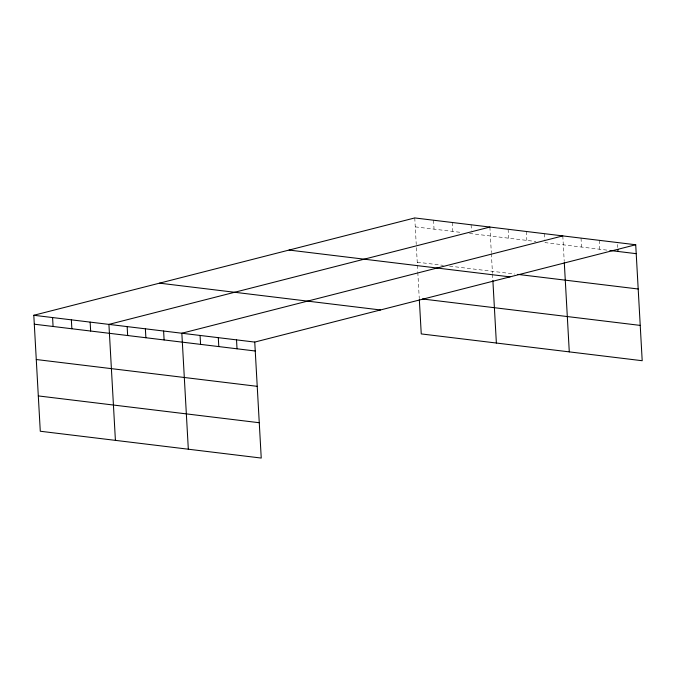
<?xml version="1.0" encoding="UTF-8"?>
<svg xmlns="http://www.w3.org/2000/svg" width="676" height="676" viewBox="0 0 676 676"><rect width="100%" height="100%" fill="white"/><g stroke="black" fill="none" stroke-linecap="round" stroke-linejoin="round"><path stroke-width="0.51" stroke-dasharray="3.38 2.54" d="M415.258 226.866L462.215 232.561M469.516 233.448L535.958 241.509M606.845 250.112L545.076 242.616L544.907 239.642M417.236 262.195L443.321 265.355M449.582 266.116L514.639 274.008M617.602 244.518L617.763 247.492M599.257 240.326L599.756 249.25M581.03 238.113L581.529 247.036M562.804 235.907L564.232 261.451M544.577 233.693L544.848 238.653M526.342 231.479L526.841 240.403M508.115 229.274L508.614 238.189M489.889 227.06L491.317 252.604M491.376 253.644L492.474 273.332M492.534 274.338L492.812 279.399M471.104 224.778L471.442 230.727M452.328 222.497L452.827 231.42M433.544 220.224L434.043 229.147M414.76 217.942L416.247 244.526M416.424 247.644L417.354 264.215M417.405 265.229L417.743 271.296M417.802 272.301L419.272 298.589"/><path stroke-width="1.01" d="M635.719 244.754L254.751 342.081L261.24 458.058L40.281 431.246L33.8 315.278L414.76 217.942L635.719 244.754L642.2 360.722L421.249 333.919L419.331 299.629M489.889 227.06L108.921 324.387L115.41 440.363M562.804 235.907L181.836 333.234L188.325 449.21M609.887 250.475L636.217 253.669M517.681 274.38L638.186 288.998M289.049 250.061L510 276.873M422.399 298.969L640.223 325.401M159.519 283.16L380.47 309.963M33.8 315.278L254.751 342.081M34.299 324.201L255.249 351.005M36.276 359.522L257.226 386.334M38.312 395.925L259.263 422.728M617.872 249.478L617.982 251.464M564.291 262.491L569.285 351.875M492.872 280.405L496.37 343.028M236.524 339.867L237.022 348.791M218.297 337.662L218.796 346.585M200.071 335.448L200.569 344.371M163.609 331.029L164.107 339.943M145.382 328.815L145.881 337.738M127.156 326.601L127.654 335.524M90.145 322.114L90.643 331.037M71.36 319.832L71.859 328.756M52.584 317.551L53.083 326.474"/></g></svg>
